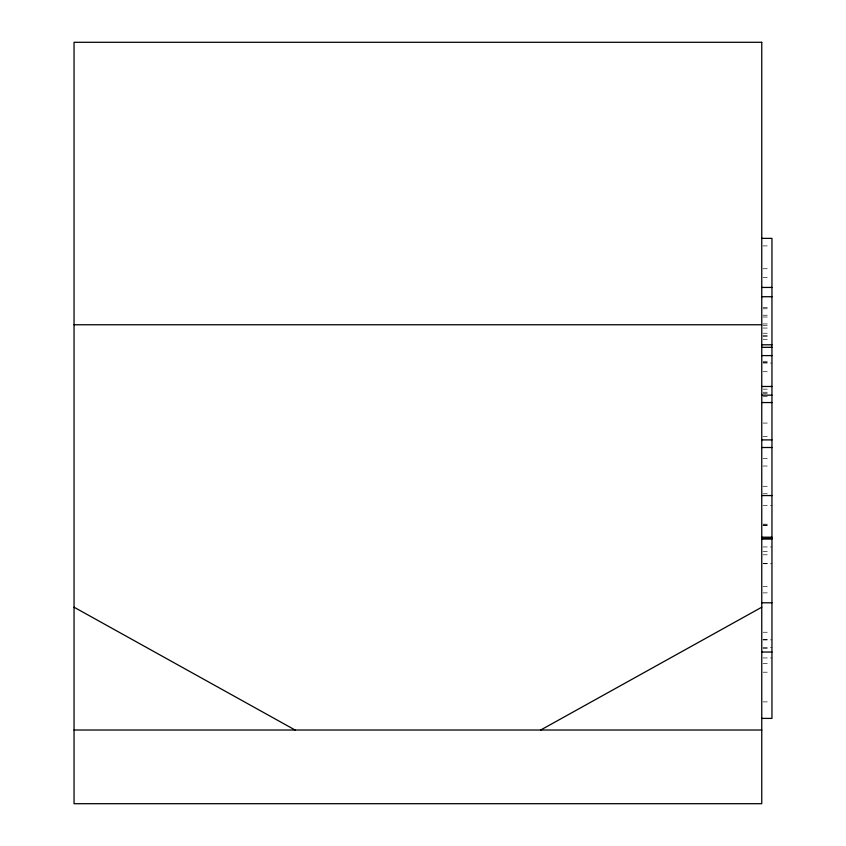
<?xml version="1.0" encoding="UTF-8"?>
<svg xmlns="http://www.w3.org/2000/svg" width="846" height="846" viewBox="0 0 846 846"><rect width="100%" height="100%" fill="white"/><g stroke="black" fill="none" stroke-linecap="round" stroke-linejoin="round"><path stroke-width="0.63" stroke-dasharray="4.23 3.17" d="M763.039 245.911L769.405 245.911M763.039 268.764L769.405 268.764M763.039 277.477L769.405 277.477M763.039 307.69L769.405 307.69M763.039 308.779L769.405 308.779M763.039 315.23L769.405 315.23M763.039 317.007L769.405 317.007M763.039 323.933L769.405 323.933M763.039 325.298L769.405 325.298M763.039 328.047L769.405 328.047M763.039 333.229L769.405 333.229M763.039 335.492L769.405 335.492M763.039 336.518L769.405 336.518M763.039 339.267L769.405 339.267M763.039 361.284L769.405 361.284M763.039 362.426L769.405 362.426M763.039 363.04L771.954 363.04M763.039 371.711L769.405 371.711M763.039 389.16L769.405 389.16M763.039 392.237L769.405 392.237M763.039 393.253L769.405 393.253M763.039 396.7L769.405 396.7M763.039 423.074L769.405 423.074M763.039 436.684L769.405 436.684M763.039 458.479L769.405 458.479M763.039 466.019L769.405 466.019M763.039 486.281L769.405 486.281M763.039 493.768L769.405 493.768M763.039 505.622L771.954 505.622M763.039 524.182L769.405 524.182M763.039 525.028L769.405 525.028M763.039 525.567L769.405 525.567M763.039 546.95L771.954 546.95M763.039 551.529L769.405 551.529M763.039 554.817L769.405 554.817M763.039 563.637L769.405 563.637M763.039 563.722L771.954 563.722M763.039 586.331L769.405 586.331M763.039 592.877L769.405 592.877M763.039 632.248L769.405 632.248M763.039 639.788L769.405 639.788M763.039 639.872L771.954 639.872M763.039 647.349L771.954 647.349M763.039 648.565L769.405 648.565M763.039 657.945L771.954 657.945M763.039 663.507L769.405 663.507M763.039 672.21L769.405 672.21M763.039 701.884L769.405 701.884"/><path stroke-width="1.27" d="M540.71 730.013L761.76 607.206M761.76 238.371L771.954 238.371L771.954 718.402L761.76 718.402M761.76 287.439L771.954 287.439M761.76 296.724L771.954 296.724M74.046 324.758L761.76 324.758M761.76 344.787L771.954 344.787M761.76 347.336L771.954 347.336M761.76 355.595L771.954 355.595M761.76 386.474L771.954 386.474M761.76 395.156L771.954 395.156M761.76 402.548L771.954 402.548M761.76 439.899L771.954 439.899M761.76 447.513L771.954 447.513M761.76 495.566L771.954 495.566M761.76 537.199L771.954 537.199M761.76 538.511L771.954 538.511M761.76 538.934L771.954 538.934M761.76 602.796L771.954 602.796M761.76 652.044L771.954 652.044M74.046 730.013L761.76 730.013M74.046 607.206L295.095 730.013M761.76 42.3L74.046 42.3L74.046 803.7L761.76 803.7L761.76 42.3"/></g></svg>
